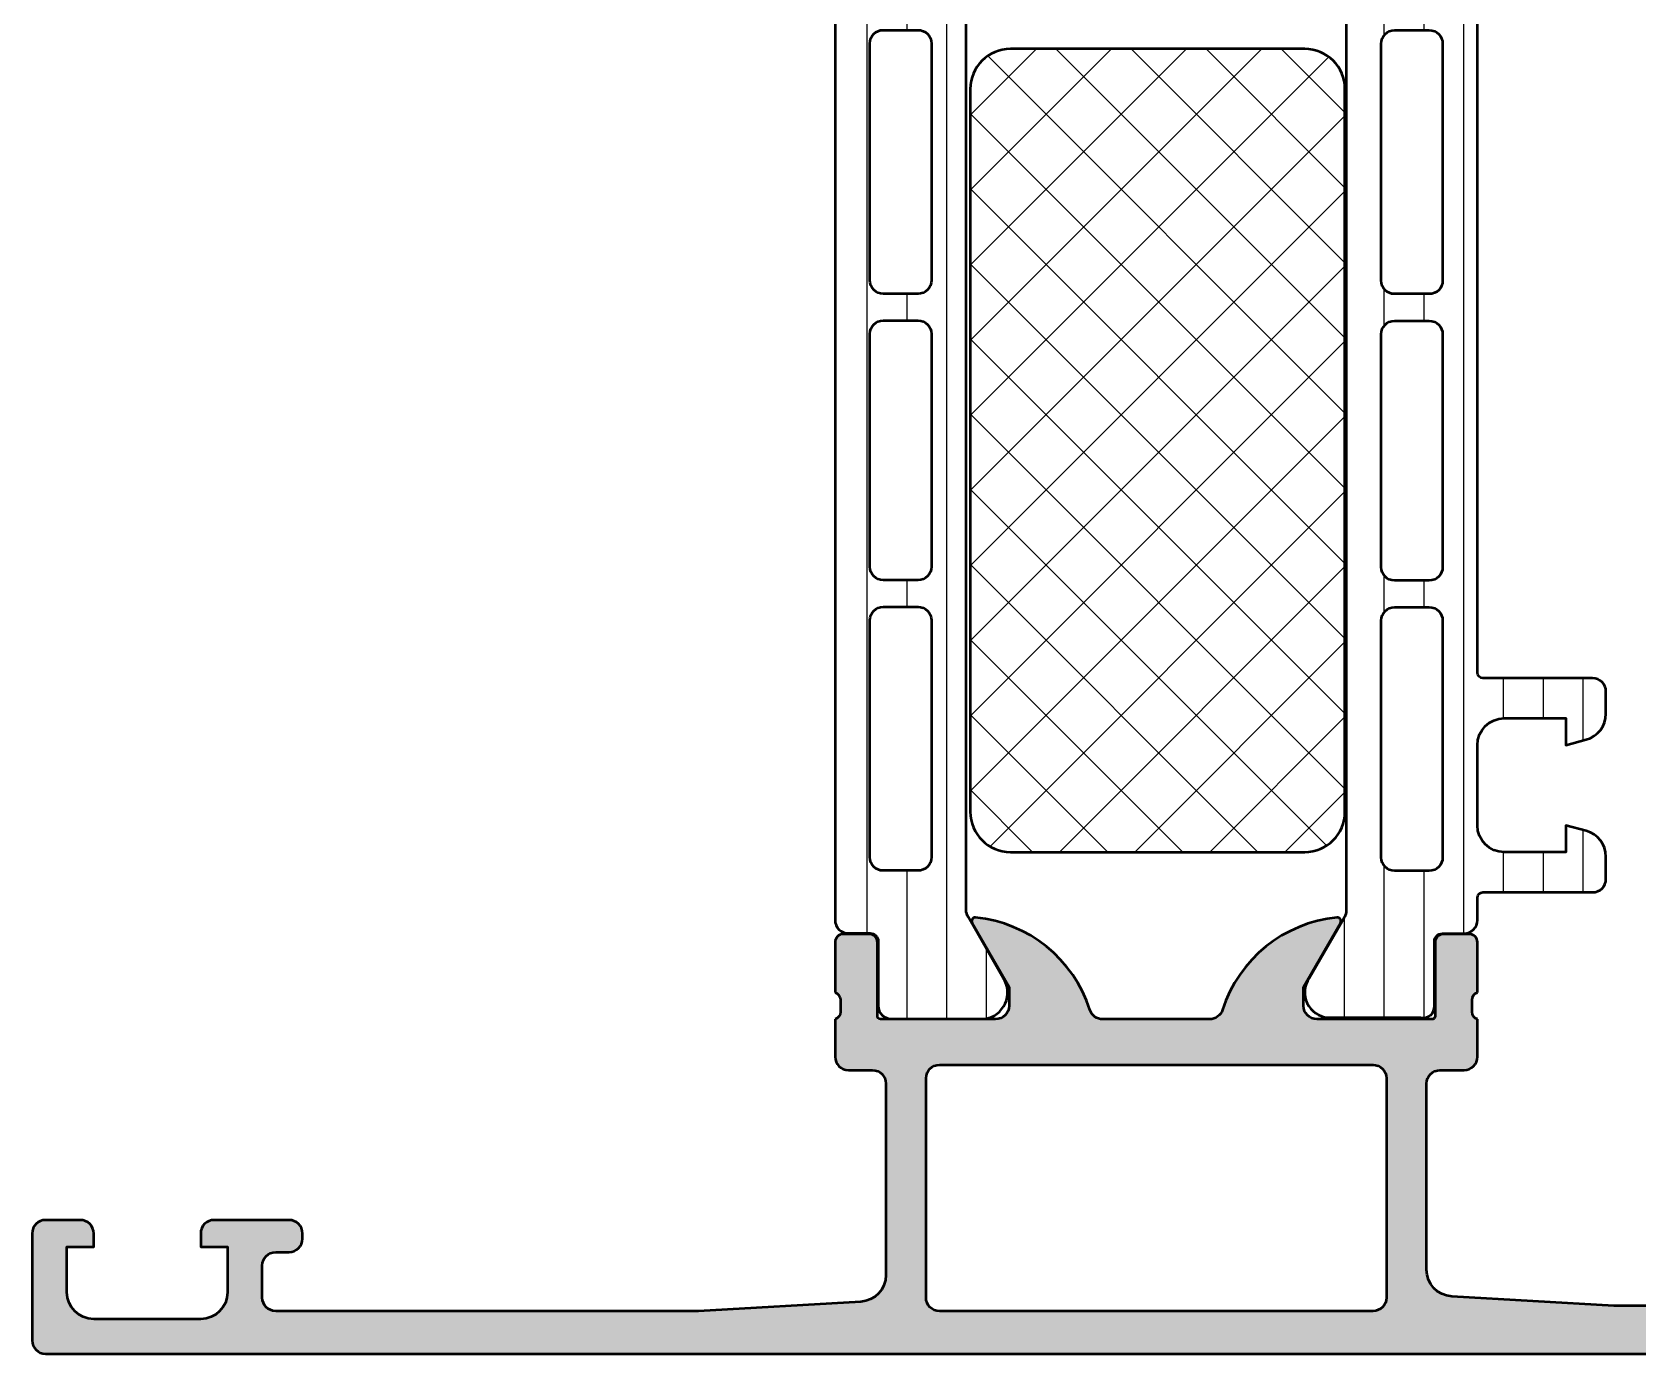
# Model space of a CAD drawing. Extents: x 0 to 99.5, y 0 to 75.
# Drawn here: x 0 to 60, y 0 to 49.4 of the extents above; entities that cross this region are included whole.
import ezdxf

# ---------------------------------------------------------------- set-up
doc = ezdxf.new("R2010")
doc.units = 0
for name, color, linetype, lineweight in [('0S-Alu contour', 7, 'Continuous', 50), ('0S-Alu hatch', 252, 'Continuous', 25), ('0S-Plastic contour', 254, 'Continuous', 50), ('0S-Plastic hatch', 253, 'Continuous', 25), ('0S-PT contour', 91, 'Continuous', 50), ('0S-PT hatch', 103, 'Continuous', 25)]:
    doc.layers.add(name, color=color, linetype=linetype, lineweight=lineweight)
pattern_1 = [(90, (0, 0), (-1.4859, 0), [])]

# ---------------------------------------------------------------- blocks, each defined once
blk = doc.blocks.new('382960__D67BA441_0E2E_4231_B59B_6ECF007FC7A1_')
at = {"layer": '0S-PT hatch'}
h = blk.add_hatch(dxfattribs=at)
h.set_pattern_fill('ANSI37', color=256, scale=0.625, angle=90, style=0)
h.set_pattern_definition([(135, (0, 0), (-1.403165018917055, -1.403165018917055), []), (225, (0, 0), (1.403165018917055, -1.403165018917055), [])])
edge = h.paths.add_edge_path()
edge.add_arc((36.55125118245392, 47.24657838611699), 1.5, 90, 180)
edge.add_line((35.05125118245392, 47.24657838611699), (35.05125118245391, 20.246578386117))
edge.add_arc((36.5512511824539, 20.246578386117), 1.499999999999992, 180, 269.9999999999997)
edge.add_line((36.5512511824539, 18.746578386117), (47.5512511824539, 18.74657838611699))
edge.add_arc((47.5512511824539, 20.246578386117), 1.5, 270, 360)
edge.add_line((49.0512511824539, 20.246578386117), (49.05125118245392, 47.24657838611699))
edge.add_arc((47.55125118245391, 47.24657838611699), 1.5, 0, 90)
edge.add_line((47.55125118245391, 48.746578386117), (36.55125118245392, 48.746578386117))
at = {"layer": '0S-PT contour', "color": 7}
for points in [[(47.55125118245391, 48.746578386117), (36.55125118245392, 48.746578386117)], [(35.05125118245392, 47.24657838611699), (35.05125118245391, 20.246578386117)], [(49.0512511824539, 20.246578386117), (49.05125118245392, 47.24657838611699)], [(36.5512511824539, 18.746578386117), (47.5512511824539, 18.74657838611699)]]:
    blk.add_lwpolyline(points, dxfattribs=at)
for centre, radius, start, end in [((36.55125118245392, 47.24657838611699), 1.5, 90, 180), ((47.55125118245391, 47.24657838611699), 1.5, 0, 90), ((36.5512511824539, 20.246578386117), 1.499999999999992, 180, 269.9999999999997), ((47.5512511824539, 20.246578386117), 1.5, 270, 0)]:
    blk.add_arc(centre, radius, start, end, dxfattribs=at)
blk = doc.blocks.new('391400__5D400093_BD36_417F_A77D_40AE77FAB846_')
at = {"layer": '0S-Alu hatch'}
h = blk.add_hatch(color=256, dxfattribs=at)
edge = h.paths.add_edge_path()
edge.add_line((29.99999474694745, 12.50001288261094), (29.99999474694745, 11.10000983085311))
edge.add_arc((30.49999474694744, 11.10000983085311), 0.4999999999999929, 180, 270)
edge.add_line((30.49999474694744, 10.60000983085312), (31.39999474694749, 10.60000983085312))
edge.add_ellipse((31.39999474694747, 10.10000983085312), major_axis=(-0.5, 0), ratio=1, start_angle=180, end_angle=269.9999999999984, ccw=False)
edge.add_line((31.89999474694747, 10.1000098308531), (31.89999474694739, 2.944488525463137))
edge.add_ellipse((30.90000407528732, 2.944476820873302), major_axis=(-0.9999906717285675, 0), ratio=1, start_angle=93.2692693520097, end_angle=180.0006706298244, ccw=False)
edge.add_line((30.95703210039451, 1.946113586425776), (24.90002335720061, 1.59999999999998))
edge.add_line((24.90002335720061, 1.59999999999998), (9.100000000000023, 1.59999999999998))
edge.add_ellipse((9.100000000000023, 2.09999999999998), major_axis=(-0.5, 0), ratio=1, start_angle=0, end_angle=90, ccw=False)
edge.add_line((8.600000000000023, 2.09999999999998), (8.599999999999994, 3.299999999999974))
edge.add_ellipse((9.099999999999994, 3.299999999999982), major_axis=(-0.5, 0), ratio=1, start_angle=270, end_angle=360, ccw=False)
edge.add_line((9.099999999999994, 3.799999999999982), (9.599999999999996, 3.799999999999982))
edge.add_arc((9.599999999999994, 4.299999999999982), 0.5, 270.0000000000002, 360)
edge.add_line((10.09999999999999, 4.299999999999982), (10.09999999999999, 4.5))
edge.add_arc((9.599999999999993, 4.5), 0.5, 0, 90)
edge.add_line((9.599999999999993, 5), (6.800000000000012, 5))
edge.add_arc((6.800000000000011, 4.5), 0.5, 89.99999999999991, 180)
edge.add_line((6.300000000000011, 4.5), (6.300000000000011, 4))
edge.add_line((6.300000000000011, 4), (7.300000000000011, 4))
edge.add_line((7.300000000000011, 4), (7.300000000000011, 2.299999999999983))
edge.add_ellipse((6.300000000000011, 2.299999999999982), major_axis=(-1, 0), ratio=1, start_angle=90.00000000000011, end_angle=180, ccw=False)
edge.add_line((6.300000000000013, 1.299999999999982), (2.300000000000039, 1.299999999999997))
edge.add_ellipse((2.300000000000039, 2.299999999999997), major_axis=(-1, 0), ratio=1, start_angle=0, end_angle=90, ccw=False)
edge.add_line((1.300000000000039, 2.299999999999997), (1.300000000000011, 4))
edge.add_line((1.300000000000011, 4), (2.300000000000011, 4))
edge.add_line((2.300000000000011, 4), (2.300000000000011, 4.5))
edge.add_arc((1.800000000000011, 4.5), 0.5, 0, 90)
edge.add_line((1.800000000000011, 5), (0.5, 5))
edge.add_arc((0.5, 4.5), 0.5, 90, 180)
edge.add_line((0, 4.5), (0, 0.5))
edge.add_arc((0.4999871173890762, 0.5), 0.4999871173890762, 180, 270)
edge.add_line((0.4999871173890761, 1.28826109237e-05), (99.00000000000011, 1.28826109168e-05))
edge.add_arc((98.99993505544121, 0.5000778282188963), 0.5000649498252274, 270.0074411316768, 359.9916845974152)
edge.add_line((99.50000000000001, 0.5000052532163198), (99.4999999999999, 4.500012882610906))
edge.add_arc((98.99991942085796, 4.499932303468979), 0.5000805856338886, 0.0092322015795488, 89.9907677984278)
edge.add_line((98.99999999999989, 5.000012882610916), (97.69995117187511, 5.000012882610915))
edge.add_arc((97.70000112309101, 4.499962931394917), 0.5000499537108729, 90.00572341590134, 179.9942765840761)
edge.add_line((97.19995117187501, 4.500012882610917), (97.19995117187501, 4.000012882610916))
edge.add_line((97.19995117187501, 4.000012882610916), (98.19995117187501, 4.000012882610916))
edge.add_line((98.19995117187501, 4.000012882610916), (98.19995117187499, 2.500012882610882))
edge.add_ellipse((97.1999881455687, 2.49997590891721), major_axis=(-0.9999630269898421, 0), ratio=1, start_angle=89.9978814850698, end_angle=180.0021185150526, ccw=False)
edge.add_line((97.19995117187501, 1.50001288261092), (93.19995117187501, 1.500012882610916))
edge.add_ellipse((93.20002804158422, 2.500089752320133), major_axis=(-1.000076872663465, 0), ratio=1, start_angle=0.004403971451608868, end_angle=89.99559602863008, ccw=False)
edge.add_line((92.19995117187499, 2.500012882610904), (92.19995117187499, 4.000012882610916))
edge.add_line((92.19995117187499, 4.000012882610916), (93.19995117187501, 4.000012882610917))
edge.add_line((93.19995117187501, 4.000012882610917), (93.19995117187501, 4.500012882610924))
edge.add_arc((92.6999955771389, 4.500057287874821), 0.4999555967080958, 359.9949110796911, 450.0050889203449)
edge.add_line((92.69995117187511, 5.000012882610914), (89.89996337890626, 5.000012882610917))
edge.add_arc((89.8999633789063, 4.500012882610873), 0.5000000000000444, 90.00000000000487, 180)
edge.add_line((89.39996337890626, 4.500012882610873), (89.39996337890624, 4.300012882610886))
edge.add_arc((89.89996337890624, 4.300012882610865), 0.4999999999999858, 180, 270.0000000000033)
edge.add_line((89.89996337890626, 3.80001288261088), (90.39996337890649, 3.800012882610871))
edge.add_ellipse((90.39992827974066, 3.299977783445465), major_axis=(-0.5000351003972711, 0), ratio=1, start_angle=180.0040217857437, end_angle=269.9959782141965, ccw=False)
edge.add_line((90.89996337890607, 3.300012882610933), (90.89996337890626, 2.300009830853182))
edge.add_ellipse((90.39994681544698, 2.300026394312355), major_axis=(-0.5000165637336224, 0), ratio=1, start_angle=90.00189796974269, end_angle=179.9981020302675, ccw=False)
edge.add_line((90.39996337890622, 1.800009830853072), (59.09999474694744, 1.800009830853174))
edge.add_line((59.09999474694744, 1.800009830853174), (53.04294452257023, 2.14612962719615))
edge.add_ellipse((53.09999474694745, 3.144500936829245), major_axis=(-0.999999999999996, 0), ratio=1, start_angle=0, end_angle=86.7294871791392, ccw=False)
edge.add_line((52.09999474694746, 3.144500936829245), (52.0999947469474, 10.10000983085312))
edge.add_ellipse((52.5999947469474, 10.10000983085312), major_axis=(-0.5000000000000071, 0), ratio=1, start_angle=269.9999999999984, end_angle=360, ccw=False)
edge.add_line((52.59999474694742, 10.60000983085312), (53.49999474694743, 10.60000983085311))
edge.add_arc((53.49999474694744, 11.10000983085312), 0.5000000000000089, 269.9999999999992, 360)
edge.add_line((53.99999474694745, 11.10000983085313), (53.99999474694742, 12.50001288261094))
edge.add_ellipse((54.07883119349047, 12.76753347460404), major_axis=(-0.2788950563274191, 0), ratio=1, start_angle=-1.164589374097602, end_angle=73.58012358050689, ccw=False)
edge.add_line((53.79999374694744, 12.77320188260241), (53.79999374694742, 13.22679588260243))
edge.add_ellipse((54.07886184259058, 13.23245654207948), major_axis=(-0.2789255417371362, 0), ratio=1, start_angle=-73.57540544464717, end_angle=1.1628700728853119, ccw=False)
edge.add_line((53.99999474694742, 13.49999988260241), (53.99999474694742, 15.38001088261093))
edge.add_arc((53.69999474694742, 15.38001088261093), 0.3000000000000043, 0, 89.99999999999864)
edge.add_line((53.69999474694743, 15.68001088261094), (52.72002042790463, 15.68001088261093))
edge.add_arc((52.72002042790464, 15.38001088261094), 0.2999999999999918, 90.00000000000136, 180)
edge.add_line((52.42002042790464, 15.38001088261094), (52.42002042790463, 12.62001288261094))
edge.add_ellipse((52.30002042790453, 12.62001288261093), major_axis=(-0.1200000000000898, 0), ratio=1, start_angle=85.70385181229341, end_angle=180, ccw=False)
edge.add_line((52.29103102521436, 12.50035006198859), (47.99985791154951, 12.50035006198858))
edge.add_ellipse((47.99985791154952, 13.00035006198858), major_axis=(-0.4999999999999983, 0), ratio=1, start_angle=0, end_angle=89.9999999999983, ccw=False)
edge.add_line((47.49985791154952, 13.00035006198858), (47.49985791154951, 13.70035006198855))
edge.add_line((47.49985791154951, 13.70035006198855), (48.88135336917189, 16.09317038501614))
edge.add_arc((48.76173812690121, 16.16223027734028), 0.1381197846483123, 330.0000000000073, 455.6225775507947)
edge.add_arc((49.23808115272333, 11.32374120014069), 5.000000000000087, 95.62257755079376, 162.2515836439299)
edge.add_ellipse((43.9998579115495, 13.0003500619885), major_axis=(-0.4999999999999304, 0), ratio=1, start_angle=90.0000000000008, end_angle=162.2515836439307, ccw=False)
edge.add_line((43.99985791154951, 12.50035006198857), (39.99999474694745, 12.50001288261094))
edge.add_ellipse((39.99999474694744, 13.00001288261091), major_axis=(-0.4999999999999716, 0), ratio=1, start_angle=17.748416356070095, end_angle=90.0000000000008, ccw=False)
edge.add_arc((34.76177150577363, 11.32340402076309), 5.000000000000032, 17.74841635607018, 84.37742244920659)
edge.add_arc((35.23811453159572, 16.16189309796264), 0.1381197846482919, 84.37742244920443, 210.0000000000037)
edge.add_line((35.11849928932507, 16.09283320563849), (36.49999474694745, 13.70001288261093))
edge.add_line((36.49999474694745, 13.70001288261093), (36.49999474694745, 13.00001288261094))
edge.add_ellipse((35.99999474694744, 13.00001288261094), major_axis=(-0.5000000000000071, 0), ratio=1, start_angle=89.9999999999992, end_angle=180, ccw=False)
edge.add_line((35.99999474694743, 12.50001288261093), (31.69996906599021, 12.50001288261094))
edge.add_ellipse((31.69996906599022, 12.62001288261093), major_axis=(-0.1199999999999903, 0), ratio=1, start_angle=0, end_angle=89.9999999999983, ccw=False)
edge.add_line((31.57996906599023, 12.62001288261093), (31.57996906599023, 15.38001088261093))
edge.add_arc((31.27996906599023, 15.38001088261093), 0.2999999999999971, 0, 90)
edge.add_line((31.27996906599023, 15.68001088261093), (30.29999474694744, 15.68001088261093))
edge.add_arc((30.29999474694744, 15.38001088261093), 0.3000000000000007, 90.00000000000067, 180)
edge.add_line((29.99999474694744, 15.38001088261093), (29.99999474694744, 13.49999988260241))
edge.add_ellipse((29.92112765130427, 13.23245654207947), major_axis=(-0.2789255417371477, 0), ratio=1, start_angle=178.8371299271133, end_angle=253.575405444645, ccw=False)
edge.add_line((30.19999574694744, 13.22679588260241), (30.19999574694744, 12.77320188260242))
edge.add_ellipse((29.9211583004044, 12.76753347460404), major_axis=(-0.2788950563274201, 0), ratio=1, start_angle=106.41987641949311, end_angle=181.1645893740982, ccw=False)
edge = h.paths.add_edge_path()
edge.add_line((33.39998033422847, 2.099989829632368), (33.39998033422848, 10.29997914848003))
edge.add_ellipse((33.89998033422847, 10.29997914848002), major_axis=(-0.5, 0), ratio=1, start_angle=270, end_angle=360, ccw=False)
edge.add_line((33.89998033422847, 10.79997914848002), (50.09997346777339, 10.79997914848001))
edge.add_ellipse((50.09997346777341, 10.29997914848001), major_axis=(-0.5, 0), ratio=1, start_angle=180, end_angle=270.00000000000165, ccw=False)
edge.add_line((50.59997346777341, 10.29997914848003), (50.59997346777336, 2.099989829632361))
edge.add_ellipse((50.09997346777339, 2.099989829632344), major_axis=(-0.4999999999999787, 0), ratio=1, start_angle=90.00000000000239, end_angle=180, ccw=False)
edge.add_line((50.09997346777341, 1.599989829632366), (33.89998033422848, 1.599989829632367))
edge.add_ellipse((33.89998033422847, 2.099989829632374), major_axis=(-0.5000000000000071, 0), ratio=1, start_angle=0, end_angle=90.0000000000008, ccw=False)
at = {"layer": '0S-Alu contour', "color": 7}
for points in [[(31.27996906599023, 15.68001088261093), (30.29999474694744, 15.68001088261093)], [(35.11849928932507, 16.09283320563849), (36.49999474694745, 13.70001288261093), (36.49999474694745, 13.00001288261094)], [(47.49985791154952, 13.00035006198858), (47.49985791154951, 13.70035006198855), (48.88135336917189, 16.09317038501614)], [(53.69999474694743, 15.68001088261094), (52.72002042790463, 15.68001088261093)], [(29.99999474694744, 15.38001088261093), (29.99999474694744, 13.49999988260241)], [(31.57996906599023, 12.62001288261093), (31.57996906599023, 15.38001088261093)], [(52.42002042790464, 15.38001088261094), (52.42002042790463, 12.62001288261094)], [(53.99999474694742, 13.49999988260241), (53.99999474694742, 15.38001088261093)], [(30.19999574694744, 13.22679588260241), (30.19999574694744, 12.77320188260242)], [(53.79999374694744, 12.77320188260241), (53.79999374694742, 13.22679588260243)], [(29.99999474694745, 12.50001288261094), (29.99999474694745, 11.10000983085311)], [(35.99999474694743, 12.50001288261093), (31.69996906599021, 12.50001288261094)], [(43.99985791154951, 12.50035006198857), (39.99999474694745, 12.50001288261094)], [(52.29103102521436, 12.50035006198859), (47.99985791154951, 12.50035006198858)], [(53.99999474694745, 11.10000983085313), (53.99999474694742, 12.50001288261094)], [(33.89998033422847, 10.79997914848002), (50.09997346777339, 10.79997914848001)], [(30.49999474694744, 10.60000983085312), (31.39999474694749, 10.60000983085312)], [(33.39998033422847, 2.099989829632368), (33.39998033422848, 10.29997914848003)], [(50.59997346777341, 10.29997914848003), (50.59997346777336, 2.099989829632361)], [(52.59999474694742, 10.60000983085312), (53.49999474694743, 10.60000983085311)], [(31.89999474694747, 10.1000098308531), (31.89999474694739, 2.944488525463137)], [(52.09999474694746, 3.144500936829245), (52.0999947469474, 10.10000983085312)], [(1.800000000000011, 5), (0.5, 5)], [(9.599999999999993, 5), (6.800000000000012, 5)], [(0, 4.5), (0, 0.5)], [(1.300000000000039, 2.299999999999997), (1.300000000000011, 4), (2.300000000000011, 4), (2.300000000000011, 4.5)], [(6.300000000000011, 4.5), (6.300000000000011, 4), (7.300000000000011, 4), (7.300000000000011, 2.299999999999983)], [(10.09999999999999, 4.299999999999982), (10.09999999999999, 4.5)], [(9.099999999999994, 3.799999999999982), (9.599999999999996, 3.799999999999982)], [(8.600000000000023, 2.09999999999998), (8.599999999999994, 3.299999999999974)], [(30.95703210039451, 1.946113586425776), (24.90002335720061, 1.59999999999998), (9.100000000000023, 1.59999999999998)], [(90.39996337890622, 1.800009830853072), (59.09999474694744, 1.800009830853174), (53.04294452257023, 2.14612962719615)], [(6.300000000000013, 1.299999999999982), (2.300000000000039, 1.299999999999997)], [(50.09997346777341, 1.599989829632366), (33.89998033422848, 1.599989829632367)], [(0.4999871173890761, 1.28826109237e-05), (99.00000000000011, 1.28826109168e-05)]]:
    blk.add_lwpolyline(points, dxfattribs=at)
for centre, radius, start, end in [((35.23811453159572, 16.16189309796264), 0.1381197846482919, 84.37742244920443, 210.0000000000037), ((34.76177150577363, 11.32340402076309), 5.000000000000032, 17.74841635607018, 84.37742244920659), ((49.23808115272333, 11.32374120014069), 5.000000000000087, 95.62257755079376, 162.2515836439299), ((48.76173812690121, 16.16223027734028), 0.1381197846483123, 330.0000000000073, 95.62257755079472), ((30.29999474694744, 15.38001088261093), 0.3000000000000007, 90.00000000000067, 180), ((31.27996906599023, 15.38001088261093), 0.2999999999999971, 0, 90), ((52.72002042790464, 15.38001088261094), 0.2999999999999918, 90.00000000000136, 180), ((53.69999474694742, 15.38001088261093), 0.3000000000000043, 0, 89.99999999999864), ((30.49999474694744, 11.10000983085311), 0.4999999999999929, 180, 270), ((53.49999474694744, 11.10000983085312), 0.5000000000000089, 269.9999999999992, 0), ((0.5, 4.5), 0.5, 90, 180), ((1.800000000000011, 4.5), 0.5, 0, 90), ((6.800000000000011, 4.5), 0.5, 89.99999999999991, 180), ((9.599999999999993, 4.5), 0.5, 0, 90), ((9.599999999999994, 4.299999999999982), 0.5, 270.0000000000002, 0), ((0.4999871173890762, 0.5), 0.4999871173890762, 180, 270)]:
    blk.add_arc(centre, radius, start, end, dxfattribs=at)
at = {"layer": '0S-Alu contour', "color": 7, "extrusion": (0, 0, -1)}
for centre, radius, start, end in [((-29.92112765130427, 13.23245654207947), 0.2789255417371477, 106.424594555355, 181.1628700728868), ((-54.07886184259058, 13.23245654207948), 0.2789255417371362, 358.8371299271147, 73.57540544464732), ((-29.9211583004044, 12.76753347460404), 0.2788950563274201, 178.8354106259018, 253.5801235805069), ((-31.69996906599022, 12.62001288261093), 0.1199999999999903, 270.0000000000017, 0), ((-35.99999474694744, 13.00001288261094), 0.5000000000000071, 180, 270.0000000000008), ((-39.99999474694744, 13.00001288261091), 0.4999999999999716, 269.9999999999992, 342.2515836439299), ((-43.9998579115495, 13.0003500619885), 0.4999999999999304, 197.7484163560694, 269.9999999999992), ((-47.99985791154952, 13.00035006198858), 0.4999999999999983, 270.0000000000017, 0), ((-52.30002042790453, 12.62001288261093), 0.1200000000000898, 180, 274.2961481877067), ((-54.07883119349047, 12.76753347460404), 0.2788950563274191, 286.4198764194931, 1.16458937409755), ((-33.89998033422847, 10.29997914848002), 0.5, 0, 90), ((-50.09997346777341, 10.29997914848001), 0.5, 89.99999999999837, 180), ((-31.39999474694747, 10.10000983085312), 0.5, 90.0000000000016, 180), ((-52.5999947469474, 10.10000983085312), 0.5000000000000071, 0, 90.0000000000016), ((-9.099999999999994, 3.299999999999982), 0.5, 0, 90), ((-53.09999474694745, 3.144500936829245), 0.999999999999996, 273.2705128208609, 0), ((-30.90000407528732, 2.944476820873302), 0.9999906717285677, 179.9993293701756, 266.7307306479903), ((-2.300000000000039, 2.299999999999997), 1, 270, 0), ((-6.300000000000011, 2.299999999999982), 1, 180, 269.9999999999999), ((-9.100000000000023, 2.09999999999998), 0.5, 270, 0), ((-33.89998033422847, 2.099989829632374), 0.5000000000000071, 269.9999999999992, 0), ((-50.09997346777339, 2.099989829632344), 0.4999999999999787, 180, 269.9999999999976)]:
    blk.add_arc(centre, radius, start, end, dxfattribs=at)
blk = doc.blocks.new('284031__2A72911B_CDEA_4D7F_AE88_0F55B32C6FD4___0E534C6A_7BBA_4891_8E5B_A0B3689BC6E5_')
at = {"layer": '0S-Plastic hatch'}
h = blk.add_hatch(dxfattribs=at)
h.set_pattern_fill('ANSI31', color=256, scale=0.4680000000000001, angle=45, style=0)
h.set_pattern_definition(pattern_1)
edge = h.paths.add_edge_path()
edge.add_line((49.10001335768118, 50.91837585755105), (49.10109967011226, 16.56410710195165))
edge.add_ellipse((48.60109967042158, 16.56408951432983), major_axis=(-0.5000000000000039, 0), ratio=1, start_angle=150.0020786985385, end_angle=180.0020153930485, ccw=False)
edge.add_line((49.03412144206225, 16.31410522425305), (47.71573444427519, 14.03040062299795))
edge.add_arc((48.48087800394226, 13.49523790017699), 0.9337257663774359, 145.0299865112281, 265.9377034822482)
edge.add_line((48.41473187801976, 12.56385801161241), (51.89127337382561, 12.56247964232921))
edge.add_arc((51.98301131253415, 12.96209423562533), 0.4100093566904566, 257.0708527112512, 365.3209498611013)
edge.add_line((52.39125388022087, 13.00011631476727), (52.39083500000806, 15.40011468410577))
edge.add_ellipse((52.69083499981127, 15.40012555034009), major_axis=(-0.299999999999997, 0), ratio=1, start_angle=-89.99792470211378, end_angle=0.002075297898500139, ccw=False)
edge.add_line((52.69082413357695, 15.70012555014329), (53.50115546639186, 15.7001541765615))
edge.add_arc((53.50114003500755, 16.20015149742134), 0.499997321097973, 270.0017683158601, 360.0023822800018)
edge.add_line((54.00113735567333, 16.20017228662405), (54.00245790066327, 17.04124453175193))
edge.add_ellipse((54.20245790066326, 17.04124453175193), major_axis=(-0.1999999999999886, 0), ratio=1, start_angle=270, end_angle=360, ccw=False)
edge.add_line((54.20245790066326, 17.24124453175192), (58.30245790065162, 17.24124453175192))
edge.add_arc((58.30245790065163, 17.74124453175192), 0.5000000000000036, 269.9999999999992, 360)
edge.add_line((58.80245790065163, 17.74124453175192), (58.80245790065117, 18.57199375510997))
edge.add_arc((57.80245790065171, 18.57199375510995), 0.9999999999994599, 0, 74.99999999891914)
edge.add_line((58.06127694577231, 19.53791958139361), (57.30245790065174, 19.74124453175186))
edge.add_line((57.30245790065174, 19.74124453175186), (57.30245790065162, 18.74124453175192))
edge.add_line((57.30245790065162, 18.74124453175192), (55.00245790066327, 18.74124453175192))
edge.add_ellipse((55.00416714638449, 19.74537101595356), major_axis=(-1.004127938958018, 0), ratio=1, start_angle=0.23408772131568867, end_angle=89.90246998467933, ccw=False)
edge.add_line((54.00004758793659, 19.74126856077778), (54.00004758793659, 22.74114691492147))
edge.add_ellipse((55.00416693450429, 22.73711855907433), major_axis=(-1.004127427074074, 0), ratio=1, start_angle=270.0975179750846, end_angle=359.770140321516, ccw=False)
edge.add_line((55.00245790066323, 23.74124453175193), (57.30245790065163, 23.74124453175193))
edge.add_line((57.30245790065163, 23.74124453175193), (57.30245790065162, 22.74124453175192))
edge.add_line((57.30245790065162, 22.74124453175192), (58.06127694577229, 22.9445694820801))
edge.add_arc((57.8024579006515, 23.91049530836434), 1.000000000000067, 285.0000000010829, 360)
edge.add_line((58.80245790065156, 23.91049530836431), (58.80245790065157, 24.74124453175198))
edge.add_arc((58.30245790065163, 24.74124453175198), 0.4999999999999503, 0, 90)
edge.add_line((58.30245790065163, 25.24124453175193), (54.20245790066334, 25.24124453175192))
edge.add_ellipse((54.20418645355861, 25.44541762759517), major_axis=(-0.2041804127758787, 0), ratio=1, start_angle=1.1558689438169267, end_angle=89.51493893428051, ccw=False)
edge.add_line((54.00004758793658, 25.44129882875583), (54.00002466637857, 51.28266563830801))
edge.add_arc((53.50002734551873, 51.28265020692371), 0.4999973210979765, 0.0017683158931002, 90.00238227991125)
edge.add_line((53.50000655631604, 51.78264752758949), (52.68967522350112, 51.7826189011713))
edge.add_ellipse((52.68966435726681, 52.08261890097451), major_axis=(-0.3000000000000041, 0), ratio=1, start_angle=0.002075297898500139, end_angle=90.0020752978848, ccw=False)
edge.add_line((52.38966435746359, 52.08260803474018), (52.38990937804442, 54.48260642812567))
edge.add_arc((51.88991340083818, 54.4825909575059), 0.4999959774455817, 0.0017728167248697, 90.00237777907287)
edge.add_line((51.88989265096827, 54.98258693452093), (48.41335115516244, 54.98246028705684))
edge.add_arc((48.55569765604421, 53.99264736758614), 0.9999960709244795, 98.18368334978535, 212.7290913977266)
edge.add_line((47.71446458982397, 53.45198197183561), (49.03301701928037, 51.16837288258624))
edge.add_ellipse((48.60001335802833, 50.91835722439185), major_axis=(-0.5000000000000445, 0), ratio=1, start_angle=180.0021352027152, end_angle=210.0020718972304, ccw=False)
edge = h.paths.add_edge_path()
edge.add_ellipse((52.20057596571727, 48.94123218105939), major_axis=(-0.5000000020876287, 0), ratio=1, start_angle=180, end_angle=270.001899102617, ccw=False)
edge.add_line((52.7005759678049, 48.9412321828775), (52.70057596780491, 40.09123828639324))
edge.add_ellipse((52.2005759656476, 40.09123828827069), major_axis=(-0.5000000021573073, 0), ratio=1, start_angle=89.99810091050358, end_angle=180, ccw=False)
edge.add_line((52.20055939296528, 39.59123828638804), (50.90056528665254, 39.59123828638804))
edge.add_ellipse((50.90056164729581, 40.09123464703129), major_axis=(-0.4999963606564967, 0), ratio=1, start_angle=-0.000417042864683026, end_angle=90.00041704259593, ccw=False)
edge.add_line((50.40056528665257, 40.09123828638805), (50.40056528665256, 48.94123218287235))
edge.add_ellipse((50.90056164729592, 48.94123582222899), major_axis=(-0.4999963606566104, 0), ratio=1, start_angle=-90.0004170425845, end_angle=0.00041704286462618256, ccw=False)
edge.add_line((50.90056528665254, 49.44123218287235), (52.20055939292045, 49.44123218287235))
edge = h.paths.add_edge_path()
edge.add_line((50.40056528664218, 29.39123218357601), (50.40056528664217, 38.09123828709168))
edge.add_ellipse((50.90056528664218, 38.09123828708648), major_axis=(-0.5000000000000142, 0), ratio=1, start_angle=270.000000001192, end_angle=360, ccw=False)
edge.add_line((50.90056528663178, 38.59123828708649), (52.2005759677841, 38.5912382870865))
edge.add_ellipse((52.20057596779453, 38.09123828708649), major_axis=(-0.5000000000000071, 0), ratio=1, start_angle=180, end_angle=270.00000000119445, ccw=False)
edge.add_line((52.70057596779453, 38.0912382870917), (52.70057596779452, 29.39123218357601))
edge.add_ellipse((52.20057596779452, 29.39123218357082), major_axis=(-0.5, 0), ratio=1, start_angle=90, end_angle=180, ccw=False)
edge.add_line((52.20057596779452, 28.89123218357081), (50.90056528664216, 28.89123218357082))
edge.add_ellipse((50.90056528664216, 29.39123218357081), major_axis=(-0.4999999999999929, 0), ratio=1, start_angle=0, end_angle=89.9999999999992, ccw=False)
edge = h.paths.add_edge_path()
edge.add_ellipse((50.9005616472855, 27.39123582292748), major_axis=(-0.4999963606565677, 0), ratio=1, start_angle=-90.00041704259098, end_angle=0.00041704286462618256, ccw=False)
edge.add_line((50.90056528664217, 27.89123218357081), (52.20055939291009, 27.89123218357082))
edge.add_ellipse((52.2005759657069, 27.39123218175785), major_axis=(-0.5000000020876216, 0), ratio=1, start_angle=180, end_angle=270.0018991026154, ccw=False)
edge.add_line((52.70057596779452, 27.39123218357595), (52.70057596779452, 18.54122302830261))
edge.add_ellipse((52.20059122658359, 18.54122302829741), major_axis=(-0.4999847412109304, 0), ratio=1, start_angle=89.9999999999992, end_angle=180, ccw=False)
edge.add_line((52.20059122658359, 18.04123828708648), (50.90058054543124, 18.04123828708649))
edge.add_ellipse((50.90058054543123, 18.54125354587554), major_axis=(-0.5000152587890554, 0), ratio=1, start_angle=0, end_angle=90.0000000000008, ccw=False)
edge.add_line((50.40056528664218, 18.54125354588073), (50.40056528664218, 27.39123218357081))
at = {"layer": '0S-Alu contour', "color": 7}
for points in [[(50.90056528665254, 49.44123218287235), (52.20055939292045, 49.44123218287235)], [(50.40056528665257, 40.09123828638805), (50.40056528665256, 48.94123218287235)], [(52.7005759678049, 48.9412321828775), (52.70057596780491, 40.09123828639324)], [(52.20055939296528, 39.59123828638804), (50.90056528665254, 39.59123828638804)], [(50.90056528663178, 38.59123828708649), (52.2005759677841, 38.5912382870865)], [(50.40056528664218, 29.39123218357601), (50.40056528664217, 38.09123828709168)], [(52.70057596779453, 38.0912382870917), (52.70057596779452, 29.39123218357601)], [(52.20057596779452, 28.89123218357081), (50.90056528664216, 28.89123218357082)], [(50.90056528664217, 27.89123218357081), (52.20055939291009, 27.89123218357082)], [(50.40056528664218, 18.54125354588073), (50.40056528664218, 27.39123218357081)], [(52.70057596779452, 27.39123218357595), (52.70057596779452, 18.54122302830261)], [(52.20059122658359, 18.04123828708648), (50.90058054543124, 18.04123828708649)]]:
    blk.add_lwpolyline(points, dxfattribs=at)
at = {"layer": '0S-Alu contour', "color": 7, "extrusion": (0, 0, -1)}
for centre, radius, start, end in [((-50.90056164729592, 48.94123582222899), 0.4999963606566104, 359.9995829571354, 90.00041704258453), ((-52.20057596571727, 48.94123218105939), 0.5000000020876287, 89.99810089738295, 180), ((-50.90056164729581, 40.09123464703129), 0.4999963606564967, 269.9995829574041, 0.0004170428646345), ((-52.2005759656476, 40.09123828827069), 0.5000000021573073, 180, 270.0018990894964), ((-50.90056528664218, 38.09123828708648), 0.5000000000000142, 0, 89.99999999880797), ((-52.20057596779453, 38.09123828708649), 0.5000000000000071, 89.99999999880554, 180), ((-50.90056528664216, 29.39123218357081), 0.4999999999999929, 270.0000000000008, 0), ((-52.20057596779452, 29.39123218357082), 0.5, 180, 270), ((-50.9005616472855, 27.39123582292748), 0.4999963606565677, 359.9995829571354, 90.00041704259102), ((-52.2005759657069, 27.39123218175785), 0.5000000020876216, 89.99810089738456, 180), ((-50.90058054543123, 18.54125354587554), 0.5000152587890554, 269.9999999999992, 0), ((-52.20059122658359, 18.54122302829741), 0.4999847412109304, 180, 270.0000000000008)]:
    blk.add_arc(centre, radius, start, end, dxfattribs=at)
at = {"layer": '0S-Plastic contour', "color": 7}
for points in [[(51.88989265096827, 54.98258693452093), (48.41335115516244, 54.98246028705684)], [(52.38966435746359, 52.08260803474018), (52.38990937804442, 54.48260642812567)], [(47.71446458982397, 53.45198197183561), (49.03301701928037, 51.16837288258624)], [(53.50000655631604, 51.78264752758949), (52.68967522350112, 51.7826189011713)], [(54.00004758793658, 25.44129882875583), (54.00002466637857, 51.28266563830801)], [(49.10001335768118, 50.91837585755105), (49.10109967011226, 16.56410710195165)], [(58.30245790065163, 25.24124453175193), (54.20245790066334, 25.24124453175192)], [(58.80245790065156, 23.91049530836431), (58.80245790065157, 24.74124453175198)], [(55.00245790066323, 23.74124453175193), (57.30245790065163, 23.74124453175193), (57.30245790065162, 22.74124453175192), (58.06127694577229, 22.9445694820801)], [(54.00004758793659, 19.74126856077778), (54.00004758793659, 22.74114691492147)], [(58.06127694577231, 19.53791958139361), (57.30245790065174, 19.74124453175186), (57.30245790065162, 18.74124453175192), (55.00245790066327, 18.74124453175192)], [(58.80245790065163, 17.74124453175192), (58.80245790065117, 18.57199375510997)], [(54.00113735567333, 16.20017228662405), (54.00245790066327, 17.04124453175193)], [(54.20245790066326, 17.24124453175192), (58.30245790065162, 17.24124453175192)], [(49.03412144206225, 16.31410522425305), (47.71573444427519, 14.03040062299795)], [(52.69082413357695, 15.70012555014329), (53.50115546639186, 15.7001541765615)], [(52.39125388022087, 13.00011631476727), (52.39083500000806, 15.40011468410577)], [(48.41473187801976, 12.56385801161241), (51.89127337382561, 12.56247964232921)]]:
    blk.add_lwpolyline(points, dxfattribs=at)
for centre, radius, start, end in [((48.55569765604421, 53.99264736758614), 0.9999960709244795, 98.18368334978535, 212.7290913977266), ((51.88991340083818, 54.4825909575059), 0.4999959774455817, 0.0017728167248697, 90.00237777907287), ((53.50002734551873, 51.28265020692371), 0.4999973210979765, 0.0017683158931002, 90.00238227991125), ((58.30245790065163, 24.74124453175198), 0.4999999999999503, 0, 90), ((57.8024579006515, 23.91049530836434), 1.000000000000067, 285.0000000010829, 0), ((57.80245790065171, 18.57199375510995), 0.9999999999994599, 0, 74.99999999891914), ((58.30245790065163, 17.74124453175192), 0.5000000000000036, 269.9999999999992, 0), ((53.50114003500755, 16.20015149742134), 0.499997321097973, 270.0017683158601, 0.0023822800018465), ((48.48087800394226, 13.49523790017699), 0.9337257663774359, 145.0299865112281, 265.9377034822482), ((51.98301131253415, 12.96209423562533), 0.4100093566904566, 257.0708527112512, 5.320949861101293)]:
    blk.add_arc(centre, radius, start, end, dxfattribs=at)
at = {"layer": '0S-Plastic contour', "color": 7, "extrusion": (0, 0, -1)}
for centre, radius, start, end in [((-52.68966435726681, 52.08261890097451), 0.3000000000000041, 269.9979247021152, 359.9979247021015), ((-48.60001335802833, 50.91835722439185), 0.5000000000000445, 149.9979281027696, 179.9978647972848), ((-54.20418645355861, 25.44541762759517), 0.2041804127758787, 270.4850610657195, 358.8441310561831), ((-55.00416693450429, 22.73711855907433), 1.004127427074074, 0.2298596784839961, 89.90248202491541), ((-55.00416714638449, 19.74537101595356), 1.004127938958018, 270.0975300153207, 359.7659122786843), ((-54.20245790066326, 17.04124453175193), 0.1999999999999886, 0, 90), ((-48.60109967042158, 16.56408951432983), 0.5000000000000039, 179.9979846069515, 209.9979213014615), ((-52.69083499981127, 15.40012555034009), 0.299999999999997, 359.9979247021015, 89.99792470211386)]:
    blk.add_arc(centre, radius, start, end, dxfattribs=at)
blk = doc.blocks.new('284031__BEEF1F11_4DDA_47A2_B125_1D8E76EC44E5___E34EB8EE_6007_4108_9E0C_196144E0AE3E_')
at = {"layer": '0S-Plastic hatch'}
h = blk.add_hatch(dxfattribs=at)
h.set_pattern_fill('ANSI31', color=256, scale=0.4680000000000001, angle=45, style=0)
h.set_pattern_definition(pattern_1)
edge = h.paths.add_edge_path()
edge.add_line((29.99877796263965, 51.29239849579136), (29.99989065212846, 16.20989978628896))
edge.add_arc((30.49988797297496, 16.20991564438835), 0.4999973210979844, 180.0018172140356, 270.0020240769151)
edge.add_line((30.49990563628357, 15.70991832360236), (31.31024036318132, 15.70994695015035))
edge.add_ellipse((31.31025096122688, 15.40994695033755), major_axis=(-0.2999999999999952, 0), ratio=1, start_angle=179.9941505606587, end_angle=270.0020240776059, ccw=False)
edge.add_line((31.61025095966345, 15.40991632274461), (31.61000594044926, 13.00995942318864))
edge.add_arc((32.11000191765549, 13.00997489380615), 0.4999959774455781, 180.0017728165192, 270.0020872367506)
edge.add_line((32.11002013208574, 12.50997891669234), (35.58656416333124, 12.51010556425521))
edge.add_arc((35.44421766244946, 13.49991848372592), 0.9999960709244822, 278.1836833497857, 392.729091397724)
edge.add_line((36.28545072866974, 14.04058387947641), (34.96689829921332, 16.32419296872581))
edge.add_ellipse((35.39990196046537, 16.57420862692021), major_axis=(-0.500000000000057, 0), ratio=1, start_angle=0.0018117430832944592, end_angle=30.002071897229484, ccw=False)
edge.add_line((34.89990196071528, 16.57419281647699), (34.89881564832208, 50.92846052653914))
edge.add_ellipse((35.39881564807214, 50.92847633698223), major_axis=(-0.5000000000000295, 0), ratio=1, start_angle=-29.997921301458405, end_angle=0.0018117430832944592, ccw=False)
edge.add_line((34.96579387643144, 51.17846062705901), (36.28418087421845, 53.46216522831403))
edge.add_arc((35.44290864355972, 54.00276968240859), 0.9999960709244801, 327.2750591980408, 441.8204672459872)
edge.add_line((35.58518344047393, 54.99259291108501), (32.1086392008576, 54.99246626352849))
edge.add_arc((32.10865741528784, 54.49247028641469), 0.4999959774455663, 90.00208723675065, 180.0100001036723)
edge.add_line((31.6086614454578, 54.49238301974997), (31.60908031411313, 52.09249266103334))
edge.add_ellipse((31.30908031868242, 52.09244030097198), major_axis=(-0.2999999999999998, 0), ratio=1, start_angle=90.00202407656298, end_angle=180.010000035117, ccw=False)
edge.add_line((31.30909091672252, 51.79244030115917), (30.49875762017753, 51.79241167467669))
edge.add_arc((30.49877528348613, 51.29241435389072), 0.4999973210979595, 90.00202407691594, 180.0018172140356)
edge = h.paths.add_edge_path()
edge.add_line((31.29933935069917, 40.10133366773611), (31.29933935069917, 48.95134282300945))
edge.add_ellipse((31.7993240919101, 48.95134282301465), major_axis=(-0.4999847412109304, 0), ratio=1, start_angle=269.9999999999992, end_angle=360, ccw=False)
edge.add_line((31.79932409191011, 49.45132756422558), (33.09933477306245, 49.45132756422558))
edge.add_ellipse((33.09933477306246, 48.95131230543652), major_axis=(-0.5000152587890554, 0), ratio=1, start_angle=180, end_angle=270.0000000000008, ccw=False)
edge.add_line((33.59935003185152, 48.95131230543133), (33.59935003185152, 40.10133366774126))
edge.add_ellipse((33.09935367120819, 40.10133002838458), major_axis=(-0.4999963606565677, 0), ratio=1, start_angle=89.9995829574089, end_angle=180.0004170428646, ccw=False)
edge.add_line((33.09935003185151, 39.60133366774126), (31.7993559255836, 39.60133366774126))
edge.add_ellipse((31.79933935278679, 40.10133366955422), major_axis=(-0.5000000020876216, 0), ratio=1, start_angle=0, end_angle=90.00189910261582, ccw=False)
edge = h.paths.add_edge_path()
edge.add_line((31.29933935069916, 29.40132756422037), (31.29933935069917, 38.10133366773606))
edge.add_ellipse((31.79933935069917, 38.10133366774126), major_axis=(-0.5, 0), ratio=1, start_angle=270, end_angle=360, ccw=False)
edge.add_line((31.79933935069917, 38.60133366774126), (33.09935003185153, 38.60133366774126))
edge.add_ellipse((33.09935003185153, 38.10133366774127), major_axis=(-0.4999999999999929, 0), ratio=1, start_angle=180, end_angle=270, ccw=False)
edge.add_line((33.59935003185152, 38.10133366773607), (33.59935003185152, 29.40132756422038))
edge.add_ellipse((33.0993500318515, 29.40132756422559), major_axis=(-0.5000000000000142, 0), ratio=1, start_angle=90.000000001192, end_angle=180, ccw=False)
edge.add_line((33.0993500318619, 28.90132756422558), (31.79933935070958, 28.90132756422558))
edge.add_ellipse((31.79933935069916, 29.40132756422558), major_axis=(-0.5, 0), ratio=1, start_angle=0, end_angle=90.00000000119371, ccw=False)
edge = h.paths.add_edge_path()
edge.add_line((31.29933935068879, 18.55133366843456), (31.29933935068879, 27.40132756491882))
edge.add_ellipse((31.79933935284609, 27.40132756304137), major_axis=(-0.5000000021573073, 0), ratio=1, start_angle=269.9981009105044, end_angle=360, ccw=False)
edge.add_line((31.7993559255284, 27.90132756492402), (33.09935003184114, 27.90132756492404))
edge.add_ellipse((33.09935367119786, 27.40133120428077), major_axis=(-0.4999963606565109, 0), ratio=1, start_angle=179.9995829571355, end_angle=270.0004170425959, ccw=False)
edge.add_line((33.59935003184113, 27.40132756492401), (33.59935003184113, 18.55133366843972))
edge.add_ellipse((33.09935367119775, 18.55133002908308), major_axis=(-0.4999963606566246, 0), ratio=1, start_angle=89.9995829574155, end_angle=180.0004170428646, ccw=False)
edge.add_line((33.09935003184113, 18.05133366843971), (31.79935592557323, 18.05133366843971))
edge.add_ellipse((31.7993393527764, 18.55133367025268), major_axis=(-0.5000000020876216, 0), ratio=1, start_angle=0, end_angle=90.00189910261747, ccw=False)
at = {"layer": '0S-Alu contour', "color": 7}
for points in [[(31.79932409191011, 49.45132756422558), (33.09933477306245, 49.45132756422558)], [(31.29933935069917, 40.10133366773611), (31.29933935069917, 48.95134282300945)], [(33.59935003185152, 48.95131230543133), (33.59935003185152, 40.10133366774126)], [(33.09935003185151, 39.60133366774126), (31.7993559255836, 39.60133366774126)], [(31.79933935069917, 38.60133366774126), (33.09935003185153, 38.60133366774126)], [(31.29933935069916, 29.40132756422037), (31.29933935069917, 38.10133366773606)], [(33.59935003185152, 38.10133366773607), (33.59935003185152, 29.40132756422038)], [(33.0993500318619, 28.90132756422558), (31.79933935070958, 28.90132756422558)], [(31.7993559255284, 27.90132756492402), (33.09935003184114, 27.90132756492404)], [(31.29933935068879, 18.55133366843456), (31.29933935068879, 27.40132756491882)], [(33.59935003184113, 27.40132756492401), (33.59935003184113, 18.55133366843972)], [(33.09935003184113, 18.05133366843971), (31.79935592557323, 18.05133366843971)]]:
    blk.add_lwpolyline(points, dxfattribs=at)
at = {"layer": '0S-Alu contour', "color": 7, "extrusion": (0, 0, -1)}
for centre, radius, start, end in [((-31.7993240919101, 48.95134282301465), 0.4999847412109304, 0, 90.00000000000081), ((-33.09933477306246, 48.95131230543652), 0.5000152587890554, 89.9999999999992, 180), ((-31.79933935278679, 40.10133366955422), 0.5000000020876216, 269.9981008973842, 0), ((-33.09935367120819, 40.10133002838458), 0.4999963606565677, 179.9995829571354, 270.0004170425911), ((-31.79933935069917, 38.10133366774126), 0.5, 0, 90), ((-33.09935003185153, 38.10133366774127), 0.4999999999999929, 90, 180), ((-31.79933935069916, 29.40132756422558), 0.5, 269.9999999988063, 0), ((-33.0993500318515, 29.40132756422559), 0.5000000000000142, 180, 269.999999998808), ((-31.79933935284609, 27.40132756304137), 0.5000000021573073, 0, 90.00189908949562), ((-33.09935367119786, 27.40133120428077), 0.4999963606565109, 89.99958295740409, 180.0004170428646), ((-31.7993393527764, 18.55133367025268), 0.5000000020876216, 269.9981008973825, 0), ((-33.09935367119775, 18.55133002908308), 0.4999963606566246, 179.9995829571354, 270.0004170425845)]:
    blk.add_arc(centre, radius, start, end, dxfattribs=at)
at = {"layer": '0S-Plastic contour', "color": 7}
for points in [[(35.58518344047393, 54.99259291108501), (32.1086392008576, 54.99246626352849)], [(31.6086614454578, 54.49238301974997), (31.60908031411313, 52.09249266103334)], [(34.96579387643144, 51.17846062705901), (36.28418087421845, 53.46216522831403)], [(31.30909091672252, 51.79244030115917), (30.49875762017753, 51.79241167467669)], [(29.99877796263965, 51.29239849579136), (29.99989065212846, 16.20989978628896)], [(34.89990196071528, 16.57419281647699), (34.89881564832208, 50.92846052653914)], [(36.28545072866974, 14.04058387947641), (34.96689829921332, 16.32419296872581)], [(30.49990563628357, 15.70991832360236), (31.31024036318132, 15.70994695015035)], [(31.61025095966345, 15.40991632274461), (31.61000594044926, 13.00995942318864)], [(32.11002013208574, 12.50997891669234), (35.58656416333124, 12.51010556425521)]]:
    blk.add_lwpolyline(points, dxfattribs=at)
for centre, radius, start, end in [((32.10865741528784, 54.49247028641469), 0.4999959774455663, 90.00208723675065, 180.0100001036723), ((35.44290864355972, 54.00276968240859), 0.9999960709244801, 327.2750591980408, 81.82046724598729), ((30.49877528348613, 51.29241435389072), 0.4999973210979595, 90.00202407691594, 180.0018172140356), ((30.49988797297496, 16.20991564438835), 0.4999973210979844, 180.0018172140356, 270.0020240769151), ((35.44421766244946, 13.49991848372592), 0.9999960709244822, 278.1836833497857, 32.72909139772397), ((32.11000191765549, 13.00997489380615), 0.4999959774455781, 180.0017728165192, 270.0020872367506)]:
    blk.add_arc(centre, radius, start, end, dxfattribs=at)
at = {"layer": '0S-Plastic contour', "color": 7, "extrusion": (0, 0, -1)}
for centre, radius, start, end in [((-31.30908031868242, 52.09244030097198), 0.2999999999999998, 179.989999964883, 269.997975923437), ((-35.39881564807214, 50.92847633698223), 0.5000000000000295, 359.9981882569167, 29.99792130145844), ((-35.39990196046537, 16.57420862692021), 0.500000000000057, 329.9979281027705, 359.9981882569167), ((-31.31025096122688, 15.40994695033755), 0.2999999999999952, 89.99797592239412, 180.0058494393413)]:
    blk.add_arc(centre, radius, start, end, dxfattribs=at)
blk = doc.blocks.new('382960__4C0CBAA1_B19D_436C_839A_825D448BA685_')
at = {"layer": '0S-Alu contour', "color": 7}
blk.add_blockref('391400__5D400093_BD36_417F_A77D_40AE77FAB846_', (0, 0), dxfattribs=at)
at = {"layer": '0S-Plastic contour', "color": 7}
for name in ['284031__BEEF1F11_4DDA_47A2_B125_1D8E76EC44E5___E34EB8EE_6007_4108_9E0C_196144E0AE3E_', '284031__2A72911B_CDEA_4D7F_AE88_0F55B32C6FD4___0E534C6A_7BBA_4891_8E5B_A0B3689BC6E5_']:
    blk.add_blockref(name, (0, 0), dxfattribs=at)
at = {"layer": '0S-PT contour', "color": 7}
blk.add_blockref('382960__D67BA441_0E2E_4231_B59B_6ECF007FC7A1_', (0, 0), dxfattribs=at)

msp = doc.modelspace()

# ---------------------------------------------------------------- block references
at = {"layer": '0S-Alu contour', "color": 7}
msp.add_blockref('382960__4C0CBAA1_B19D_436C_839A_825D448BA685_', (0, 0), dxfattribs=at)

doc.saveas('drawing.dxf')
